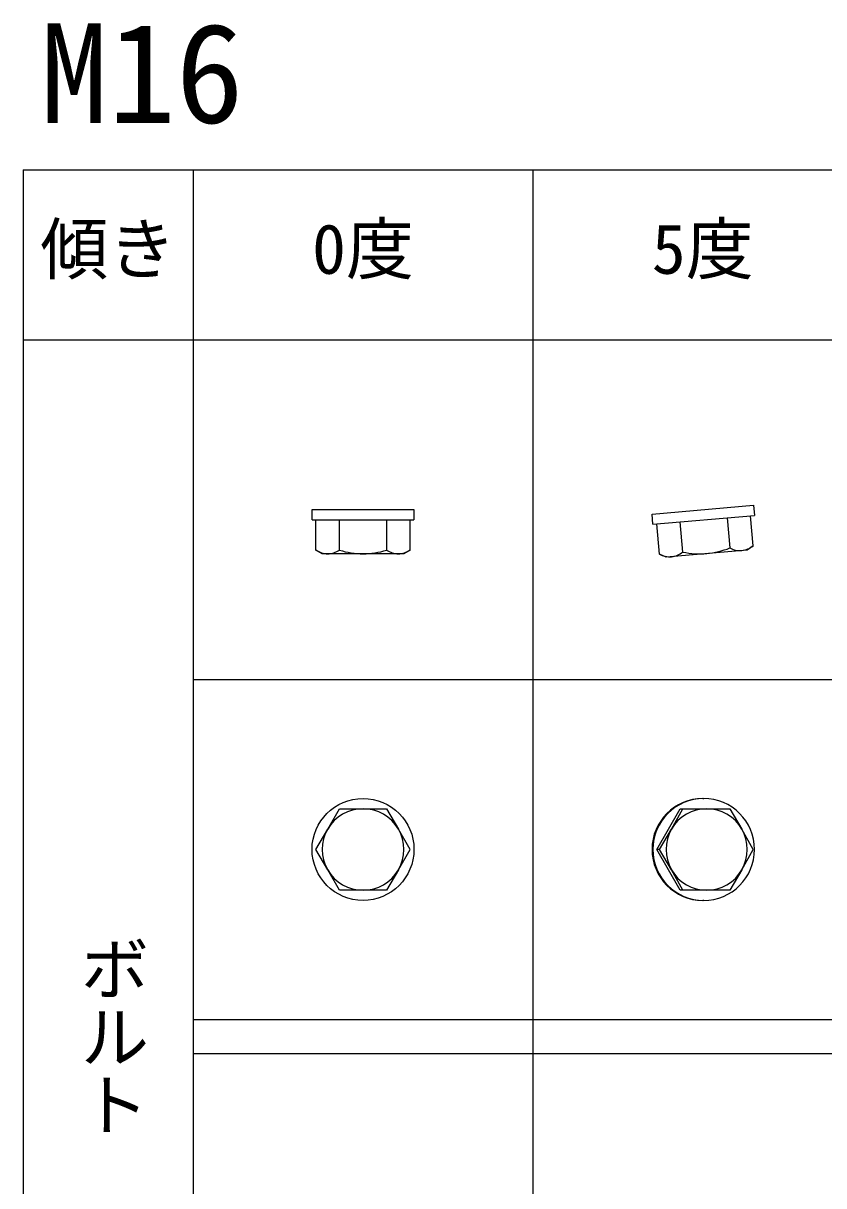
# Model space of a CAD drawing. Units: millimetres, scale not verified. Extents: x -975 to 975, y -650 to 695.
# Drawn here: x -975 to -739.4, y 351 to 693.1 of the extents above; entities that cross this region are included whole.
import ezdxf
from ezdxf.enums import TextEntityAlignment as Align

# ---------------------------------------------------------------- set-up
doc = ezdxf.new("R2010")
doc.units = ezdxf.units.MM
doc.header["$LTSCALE"] = 5
doc.layers.add('0-0', color=3, linetype='Continuous')
doc.layers.add('F-0', color=4, linetype='Continuous')
doc.styles.add('@ＭＳ ゴシック', font='')
doc.styles.add('ＭＳ ゴシック', font='')
doc.styles.get('@ＭＳ ゴシック').set_extended_font_data('@MS Gothic')
doc.styles.get('ＭＳ ゴシック').set_extended_font_data('MS Gothic')

msp = doc.modelspace()

# ---------------------------------------------------------------- linework, layer by layer
at = {"layer": '0-0'}
for p, q in [((-760.057, 551.307), (-759.796, 548.319)), ((-860, 550), (-860, 547)), ((-789.681, 545.704), (-759.796, 548.319)), ((-767.837, 547.615), (-767.059, 538.721)), ((-760.157, 539.325), (-760.935, 548.219)), ((-890, 547), (-860, 547)), ((-888.856, 538.072), (-888.856, 547)), ((-881.928, 538.072), (-881.928, 547)), ((-868.072, 547), (-868.072, 538.072)), ((-861.144, 538.072), (-861.144, 547)), ((-787.764, 536.91), (-788.542, 545.804)), ((-780.862, 537.514), (-781.64, 546.408)), ((-887, 537), (-888.856, 538.072)), ((-861.144, 538.072), (-863, 537)), ((-761.913, 538.095), (-785.821, 536.004)), ((-760.157, 539.325), (-761.913, 538.095)), ((-863, 537), (-887, 537)), ((-785.821, 536.004), (-787.764, 536.91)), ((-885.392, 456.001), (-881.928, 462)), ((-885.392, 456.001), (-881.928, 462)), ((-881.928, 462), (-868.072, 462)), ((-881.928, 462), (-868.072, 462)), ((-868.072, 462), (-864.608, 456.001)), ((-868.072, 462), (-864.608, 456.001)), ((-788.542, 450), (-781.64, 462)), ((-788.542, 450), (-781.64, 462)), ((-784.219, 456.001), (-780.862, 462)), ((-784.219, 456.001), (-780.862, 462)), ((-781.64, 462), (-767.058, 462)), ((-781.64, 462), (-767.058, 462)), ((-775, 465), (-774.738, 465)), ((-775, 465), (-774.738, 465)), ((-767.058, 462), (-763.514, 456.001)), ((-767.058, 462), (-763.514, 456.001)), ((-888.856, 450), (-885.392, 456.001)), ((-888.856, 450), (-885.392, 456.001)), ((-861.144, 450), (-864.608, 456.001)), ((-861.144, 450), (-864.608, 456.001)), ((-787.764, 450), (-784.219, 456.001)), ((-787.764, 450), (-784.219, 456.001)), ((-760.157, 450), (-763.514, 456.001)), ((-760.157, 450), (-763.514, 456.001)), ((-864.608, 443.999), (-861.144, 450)), ((-864.608, 443.999), (-861.144, 450)), ((-781.64, 438), (-788.542, 450)), ((-787.764, 450), (-788.542, 450)), ((-781.64, 438), (-788.542, 450)), ((-787.764, 450), (-788.542, 450)), ((-784.219, 443.999), (-787.764, 450)), ((-784.219, 443.999), (-787.764, 450)), ((-763.515, 443.999), (-760.157, 450)), ((-763.515, 443.999), (-760.157, 450)), ((-864.608, 443.999), (-868.072, 438)), ((-864.608, 443.999), (-868.072, 438)), ((-780.862, 438), (-784.219, 443.999)), ((-780.862, 438), (-784.219, 443.999)), ((-763.515, 443.999), (-767.058, 438)), ((-763.515, 443.999), (-767.058, 438)), ((-868.072, 438), (-881.928, 438)), ((-868.072, 438), (-881.928, 438)), ((-767.058, 438), (-781.64, 438)), ((-767.058, 438), (-781.64, 438)), ((-774.738, 435), (-775, 435)), ((-774.738, 435), (-775, 435))]:
    msp.add_line(p, q, dxfattribs=at)
for points in [[(-789.681, 545.704), (-789.943, 548.693), (-760.057, 551.307)], [(-890, 547), (-890, 550), (-860, 550)], [(-881.928, 438), (-885.392, 443.999), (-888.856, 450)], [(-881.928, 438), (-885.392, 443.999), (-888.856, 450)]]:
    msp.add_lwpolyline(points, dxfattribs=at)
msp.add_circle((-875, 450), 15, dxfattribs=at)
msp.add_circle((-875, 450), 15, dxfattribs=at)
for centre, radius, start, end in [((-885.15, 543.918), 6.922, 237.625, 267.995), ((-885.634, 543.915), 6.92, 272.006, 302.382), ((-874.723, 561.719), 24.721, 253.054, 269.358), ((-875.277, 561.719), 24.72, 270.642, 286.946), ((-864.366, 543.915), 6.92, 237.618, 267.994), ((-864.85, 543.918), 6.923, 272.006, 302.375), ((-785.063, 543.011), 6.92, 277.006, 307.382), ((-775.745, 561.699), 24.721, 258.054, 274.358), ((-776.297, 561.65), 24.72, 275.642, 291.946), ((-763.876, 544.865), 6.92, 242.618, 272.994), ((-764.359, 544.826), 6.923, 277.006, 307.375), ((-784.581, 543.057), 6.922, 242.625, 272.995), ((-875, 450), 12, 90, 149.996), ((-875, 450), 12, 90, 149.996), ((-875, 450), 12, 30.004, 90), ((-875, 450), 12, 30.004, 90), ((-774.943, 450), 15, 90.218, 269.782), ((-774.943, 450), 15, 90.218, 269.782), ((-774.681, 450), 15, 90.218, 269.782), ((-774.681, 450), 15, 90.218, 269.782), ((-773.858, 450.054), 11.946, 90.04, 150.145), ((-773.858, 450.054), 11.946, 90.04, 150.145), ((-774.767, 450.028), 14.972, 359.891, 89.891), ((-774.767, 450.028), 14.972, 359.891, 89.891), ((-773.875, 450.054), 11.946, 29.855, 89.959), ((-773.875, 450.054), 11.946, 29.855, 89.959), ((-875, 450), 12, 149.996, 210.004), ((-875, 450), 12, 149.996, 210.004), ((-875, 450), 12, 329.996, 30.004), ((-875, 450), 12, 329.996, 30.004), ((-773.782, 450), 12.04, 150.105, 209.895), ((-773.782, 450), 12.04, 150.105, 209.895), ((-773.952, 450), 12.04, 330.105, 29.895), ((-773.952, 450), 12.04, 330.105, 29.895), ((-774.767, 449.972), 14.972, 270.109, 0.109), ((-774.767, 449.972), 14.972, 270.109, 0.109), ((-875, 450), 12, 210.004, 270), ((-875, 450), 12, 210.004, 270), ((-875, 450), 12, 270, 329.996), ((-875, 450), 12, 270, 329.996), ((-773.858, 449.946), 11.946, 209.855, 269.959), ((-773.858, 449.946), 11.946, 209.855, 269.959), ((-773.875, 449.946), 11.946, 270.04, 330.145), ((-773.875, 449.946), 11.946, 270.04, 330.145)]:
    msp.add_arc(centre, radius, start, end, dxfattribs=at)
at = {"layer": 'F-0', "color": 6}
for p, q in [((-975, 650), (-975, -650)), ((-925, 650), (-925, -650)), ((-975, 600), (975, 600))]:
    msp.add_line(p, q, dxfattribs=at)
at = {"layer": 'F-0'}
for p, q in [((-825, 650), (-825, -650)), ((-925, 500), (975, 500)), ((-925, 400), (975, 400)), ((-925, 390), (975, 390))]:
    msp.add_line(p, q, dxfattribs=at)
at = {"layer": 'F-0', "color": 6}
msp.add_lwpolyline([(-975, 650), (975, 650), (975, -650)], dxfattribs=at)

# ---------------------------------------------------------------- texts
at = {"layer": 'F-0', "color": 7, "style": 'ＭＳ ゴシック'}
for s, height, p in [('M16', 29.33, (-970, 655)), ('傾き', 14.66, (-970, 615)), ('0度', 14.66, (-890, 615)), ('5度', 14.66, (-790, 615))]:
    msp.add_text(s, height=height, dxfattribs=at).set_placement(p, align=Align.BOTTOM_LEFT)
at = {"layer": 'F-0', "color": 7, "style": '@ＭＳ ゴシック'}
msp.add_text('ボルト', height=14.66, rotation=270, dxfattribs=at).set_placement((-960, 425), align=Align.BOTTOM_LEFT)

doc.saveas('drawing.dxf')
